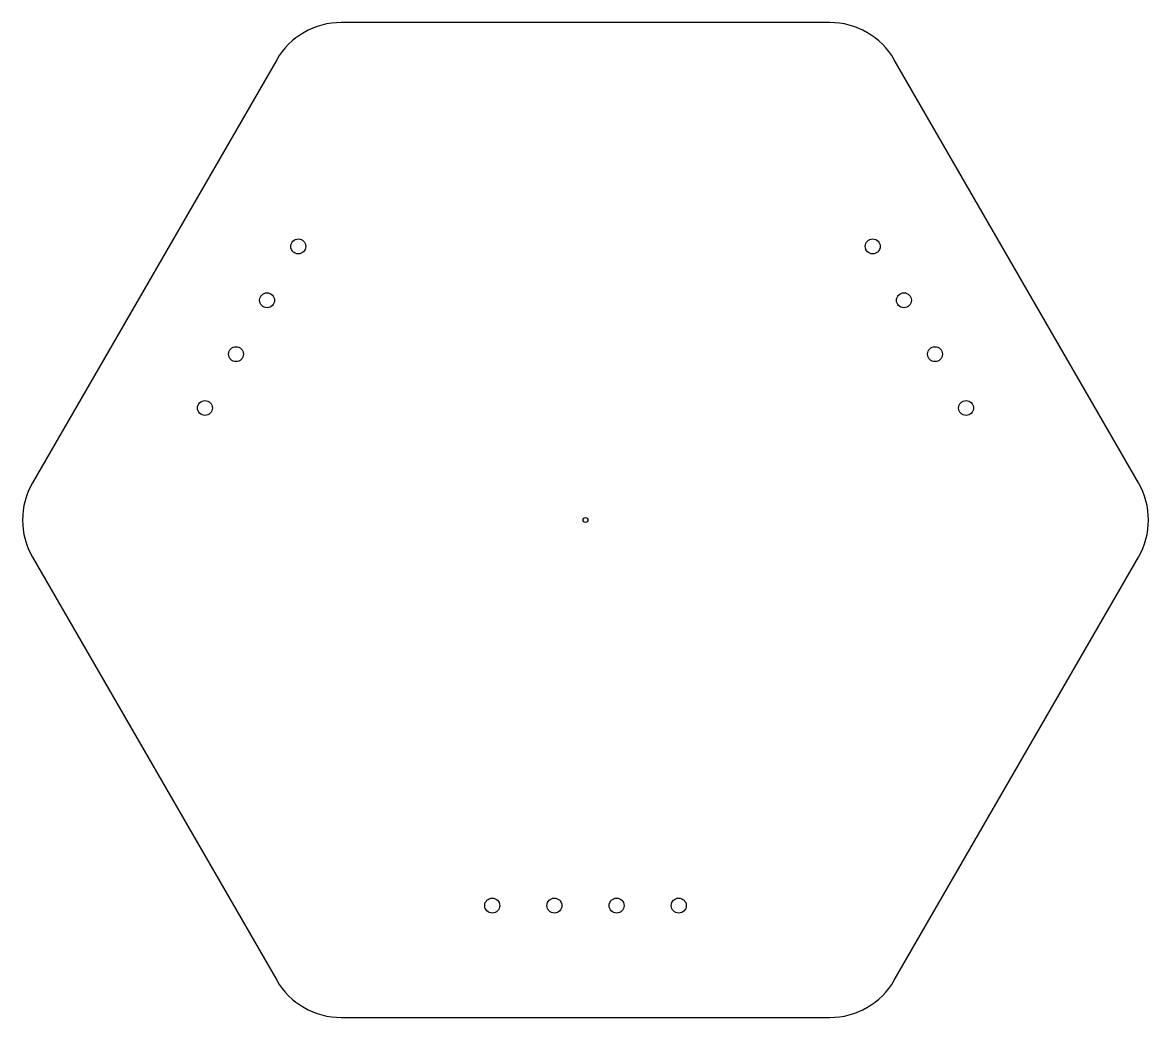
# Model space of a CAD drawing. Header units: millimetres. Extents: x -22.6 to 22.6, y -20 to 20.
import ezdxf

# ---------------------------------------------------------------- set-up
doc = ezdxf.new("R2010")
doc.units = ezdxf.units.MM

msp = doc.modelspace()

# ---------------------------------------------------------------- linework, layer by layer
at = {"color": 7, "linetype": 'Continuous', "lineweight": 25}
for p, q in [((9.815, 20), (-9.815, 20)), ((-12.413, 18.5), (-22.228, 1.5)), ((22.228, 1.5), (12.413, 18.5)), ((-22.228, -1.5), (-12.413, -18.5)), ((12.413, -18.5), (22.228, -1.5)), ((-9.815, -20), (9.815, -20))]:
    msp.add_line(p, q, dxfattribs=at)
for centre, radius in [((-11.548, 10.998), 0.3), ((11.548, 10.998), 0.3), ((-12.798, 8.833), 0.3), ((12.798, 8.833), 0.3), ((-14.048, 6.667), 0.3), ((14.048, 6.667), 0.3), ((-15.298, 4.502), 0.3), ((15.298, 4.502), 0.3), ((0, 0), 0.1), ((-3.75, -15.5), 0.3), ((-1.25, -15.5), 0.3), ((1.25, -15.5), 0.3), ((3.75, -15.5), 0.3)]:
    msp.add_circle(centre, radius, dxfattribs=at)
for centre, start, end in [((-9.815, 17), 90, 150), ((9.815, 17), 30, 90), ((-19.63, 0), 150, 210), ((19.63, 0), 330, 30), ((-9.815, -17), 210, 270), ((9.815, -17), 270, 330)]:
    msp.add_arc(centre, 3, start, end, dxfattribs=at)

doc.saveas('drawing.dxf')
